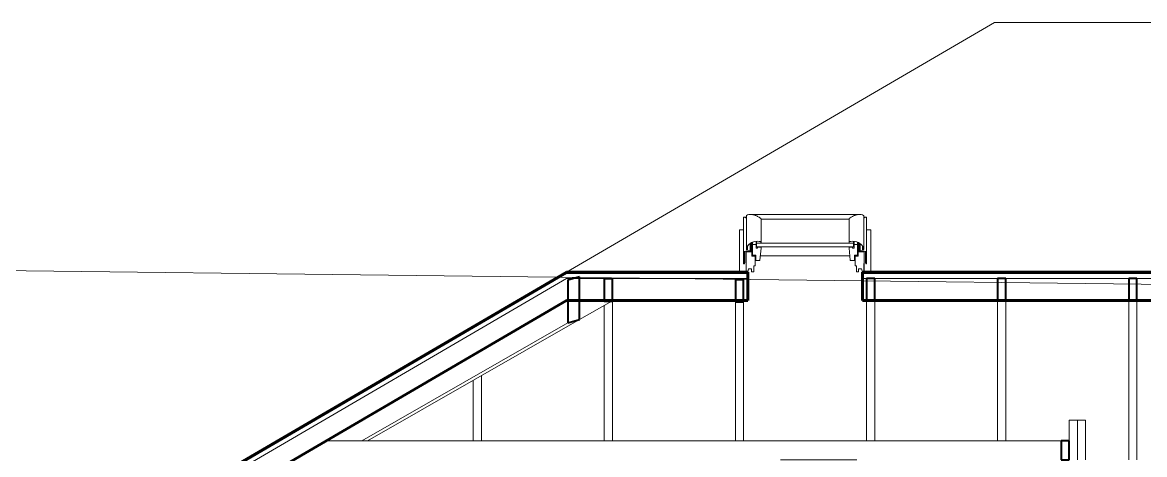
# Model space of a CAD drawing. Header units: inches. Extents: x 94 to 2128, y -110 to 279.
# Drawn here: x 1118.5 to 1323.9, y 196.2 to 275.3 of the extents above; entities that cross this region are included whole.
import ezdxf

# ---------------------------------------------------------------- set-up
doc = ezdxf.new("R2010")
doc.units = ezdxf.units.IN
doc.header["$MEASUREMENT"] = 0
for name, color, linetype, lineweight in [('A-ANNO-SYMB', 150, 'Continuous', 9), ('A-GLAZ', 151, 'Continuous', 18), ('A-ROOF', 132, 'Continuous', 18), ('S-BEAM', 12, 'Continuous', 9)]:
    doc.layers.add(name, color=color, linetype=linetype, lineweight=lineweight)

# ---------------------------------------------------------------- blocks, each defined once
blk = doc.blocks.new('Window-skylight-VELUX_VSE-deck_mounted-electric-venting - C08-1143778-Section - North_South - Looking East - Kitchen _ Stair _ Garage')
at = {"layer": 'A-GLAZ'}
for p, q in [((-410.53, 239.64), (-410.53, 233.33)), ((-409.99, 239.68), (-410.49, 239.68)), ((-409.99, 239.48), (-410.46, 239.67)), ((-410, 239.97), (-410, 234.13)), ((-389.27, 240.19), (-409.27, 240.19)), ((-407.32, 235.1), (-407.32, 239.34)), ((-407.32, 239.29), (-391.22, 239.29)), ((-391.22, 239.34), (-391.22, 235.1)), ((-388.05, 239.68), (-388.55, 239.68)), ((-388.55, 239.48), (-388.08, 239.67)), ((-388.54, 234.13), (-388.54, 239.97)), ((-388.01, 233.33), (-388.01, 239.64)), ((-411.3, 229.74), (-411.3, 237.34)), ((-411.3, 237.34), (-410.52, 237.34)), ((-388.02, 237.34), (-387.24, 237.34)), ((-387.24, 229.74), (-387.24, 237.34)), ((-409.81, 234.36), (-409.81, 233.75)), ((-409.33, 234.81), (-409.33, 233.57)), ((-409.17, 234.93), (-409.17, 233.49)), ((-409.01, 235.02), (-409.01, 233.33)), ((-408.87, 234.68), (-408.87, 235.08)), ((-408.87, 234.68), (-408.87, 232.75)), ((-408.24, 234.68), (-408.87, 234.68)), ((-408.24, 235.25), (-408.24, 234.68)), ((-408.24, 234.02), (-408.24, 234.68)), ((-408.14, 234.9), (-408.14, 235.26)), ((-408.14, 234.9), (-408.14, 234.28)), ((-390.39, 234.9), (-408.14, 234.9)), ((-408.14, 234.28), (-390.39, 234.28)), ((-407.95, 234.19), (-407.95, 234.28)), ((-407.33, 234.19), (-407.95, 234.19)), ((-407.95, 234.19), (-407.95, 234.02)), ((-407.37, 235.22), (-407.37, 235.04)), ((-407.37, 235.04), (-407.34, 235.01)), ((-407.34, 235.01), (-407.34, 235.19)), ((-407.33, 234.28), (-407.33, 234.19)), ((-407.33, 234.02), (-407.33, 234.19)), ((-391.21, 234.19), (-391.21, 234.28)), ((-390.58, 234.19), (-391.21, 234.19)), ((-391.21, 234.19), (-391.21, 234.02)), ((-391.2, 235.19), (-391.2, 235.01)), ((-391.2, 235.01), (-391.17, 235.04)), ((-391.17, 235.04), (-391.17, 235.22)), ((-390.58, 234.28), (-390.58, 234.19)), ((-390.58, 234.02), (-390.58, 234.19)), ((-390.39, 235.26), (-390.39, 234.9)), ((-390.39, 234.28), (-390.39, 234.9)), ((-390.3, 234.68), (-390.3, 235.25)), ((-389.67, 234.68), (-390.3, 234.68)), ((-390.3, 234.68), (-390.3, 234.02)), ((-389.67, 235.08), (-389.67, 234.68)), ((-389.67, 232.75), (-389.67, 234.68)), ((-389.53, 233.33), (-389.53, 235.02)), ((-389.37, 233.49), (-389.37, 234.93)), ((-389.21, 233.57), (-389.21, 234.81)), ((-388.73, 233.75), (-388.73, 234.36)), ((-410.53, 233.33), (-410.53, 231.21)), ((-410.5, 231.21), (-410.5, 233.33)), ((-409.33, 233.57), (-410.46, 233.42)), ((-410.46, 233.39), (-409.34, 233.54)), ((-410.35, 233.4), (-410.35, 231.42)), ((-410.32, 233.41), (-410.32, 231.41)), ((-410.07, 233.33), (-410.07, 233.44)), ((-409.01, 233.33), (-410.07, 233.33)), ((-410.07, 233.33), (-410.07, 231.19)), ((-410, 234.13), (-410, 233.81)), ((-409.97, 233.81), (-409.97, 234.13)), ((-409.81, 233.75), (-409.91, 233.75)), ((-409.91, 233.71), (-409.81, 233.71)), ((-409.81, 233.71), (-409.81, 233.75)), ((-409.34, 233.54), (-409.19, 233.46)), ((-409.17, 233.49), (-409.33, 233.57)), ((-409.19, 233.46), (-409.17, 233.49)), ((-409.01, 232.56), (-409.01, 233.33)), ((-408.42, 232.56), (-409.01, 232.56)), ((-408.87, 232.75), (-408.29, 232.74)), ((-408.42, 232.74), (-408.42, 232.56)), ((-408.42, 230.78), (-408.42, 232.56)), ((-408.29, 232.74), (-408.29, 231.74)), ((-407.95, 234.02), (-408.24, 234.02)), ((-407.53, 231.81), (-407.33, 234.02)), ((-391.21, 234.02), (-391.01, 231.81)), ((-390.3, 234.02), (-390.58, 234.02)), ((-390.25, 232.74), (-389.67, 232.75)), ((-390.25, 231.74), (-390.25, 232.74)), ((-390.12, 232.56), (-390.12, 232.74)), ((-389.53, 232.56), (-390.12, 232.56)), ((-390.12, 232.56), (-390.12, 230.78)), ((-388.47, 233.33), (-389.53, 233.33)), ((-389.53, 233.33), (-389.53, 232.56)), ((-389.21, 233.57), (-389.37, 233.49)), ((-389.37, 233.49), (-389.35, 233.46)), ((-389.35, 233.46), (-389.2, 233.54)), ((-388.08, 233.42), (-389.21, 233.57)), ((-389.2, 233.54), (-388.08, 233.39)), ((-388.63, 233.75), (-388.73, 233.75)), ((-388.73, 233.75), (-388.73, 233.71)), ((-388.73, 233.71), (-388.63, 233.71)), ((-388.57, 234.13), (-388.57, 233.81)), ((-388.54, 233.81), (-388.54, 234.13)), ((-388.47, 233.44), (-388.47, 233.33)), ((-388.47, 231.19), (-388.47, 233.33)), ((-388.22, 231.41), (-388.22, 233.41)), ((-388.19, 231.42), (-388.19, 233.4)), ((-388.04, 233.33), (-388.04, 231.21)), ((-388.01, 231.21), (-388.01, 233.33)), ((-410.35, 231.42), (-410.4, 231.2)), ((-410.37, 231.19), (-410.32, 231.41)), ((-410.32, 231.41), (-410.35, 231.42)), ((-410.07, 231.19), (-410.04, 231.19)), ((-410.07, 231.19), (-410.07, 229.74)), ((-410.04, 231.19), (-410.07, 231.19)), ((-410.04, 231.19), (-410.04, 229.64)), ((-410.04, 229.64), (-410.04, 231.19)), ((-409.77, 229.64), (-409.6, 230.21)), ((-409.6, 230.21), (-409.08, 230.21)), ((-409.08, 230.21), (-409.08, 229.68)), ((-408.66, 229.68), (-408.66, 230.78)), ((-408.66, 230.78), (-408.42, 230.78)), ((-408.29, 231.74), (-407.6, 231.74)), ((-407.6, 231.74), (-407.53, 231.81)), ((-391.01, 231.81), (-390.94, 231.74)), ((-390.94, 231.74), (-390.25, 231.74)), ((-390.12, 230.78), (-389.88, 230.78)), ((-389.88, 230.78), (-389.88, 229.68)), ((-389.46, 229.68), (-389.46, 230.21)), ((-389.46, 230.21), (-388.94, 230.21)), ((-388.94, 230.21), (-388.77, 229.64)), ((-388.5, 229.64), (-388.5, 231.19)), ((-388.5, 231.19), (-388.47, 231.19)), ((-388.47, 231.19), (-388.5, 231.19)), ((-388.5, 231.19), (-388.5, 229.64)), ((-388.47, 229.74), (-388.47, 231.19)), ((-388.19, 231.42), (-388.22, 231.41)), ((-388.22, 231.41), (-388.17, 231.19)), ((-388.14, 231.2), (-388.19, 231.42)), ((-410.07, 229.74), (-411.3, 229.74)), ((-411.3, 229.74), (-411.3, 229.64)), ((-411.3, 229.64), (-410.04, 229.64)), ((-410.04, 229.64), (-409.77, 229.64)), ((-409.08, 229.68), (-408.66, 229.68)), ((-389.88, 229.68), (-389.46, 229.68)), ((-388.77, 229.64), (-388.5, 229.64)), ((-388.5, 229.64), (-387.24, 229.64)), ((-387.24, 229.74), (-388.47, 229.74)), ((-387.24, 229.64), (-387.24, 229.74))]:
    blk.add_line(p, q, dxfattribs=at)
at = {"layer": 'A-GLAZ', "flags": 128}
for points in [[(-409.97, 234.22), (-409.99, 234.19), (-409.99, 234.16), (-410, 234.13)], [(-407.41, 235.24), (-407.98, 235.32), (-408.54, 235.25), (-409.08, 235.03), (-409.57, 234.69), (-409.97, 234.22)], [(-409.97, 234.13), (-409.96, 234.16), (-409.96, 234.18), (-409.95, 234.2)], [(-409.95, 234.2), (-409.55, 234.66), (-409.07, 235), (-408.54, 235.21), (-407.98, 235.28), (-407.42, 235.2)], [(-407.42, 235.2), (-407.4, 235.2), (-407.38, 235.18), (-407.37, 235.17), (-407.36, 235.15), (-407.35, 235.12), (-407.35, 235.1), (-407.35, 235.08), (-407.36, 235.06), (-407.37, 235.04)], [(-407.34, 235.01), (-407.33, 235.04), (-407.32, 235.07), (-407.32, 235.1), (-407.32, 235.13), (-407.33, 235.16), (-407.34, 235.19), (-407.36, 235.21), (-407.38, 235.23), (-407.41, 235.24)], [(-391.13, 235.24), (-391.16, 235.23), (-391.18, 235.21), (-391.2, 235.19), (-391.21, 235.16), (-391.22, 235.13), (-391.22, 235.1), (-391.22, 235.07), (-391.21, 235.04), (-391.2, 235.01)], [(-391.17, 235.04), (-391.18, 235.06), (-391.19, 235.08), (-391.19, 235.1), (-391.19, 235.12), (-391.18, 235.15), (-391.17, 235.17), (-391.16, 235.18), (-391.14, 235.2), (-391.12, 235.2)], [(-388.57, 234.22), (-388.97, 234.69), (-389.46, 235.03), (-390, 235.25), (-390.56, 235.32), (-391.13, 235.24)], [(-391.12, 235.2), (-390.56, 235.28), (-390, 235.21), (-389.47, 235), (-388.99, 234.66), (-388.59, 234.2)], [(-388.59, 234.2), (-388.58, 234.18), (-388.58, 234.16), (-388.57, 234.13)], [(-388.54, 234.13), (-388.55, 234.16), (-388.55, 234.19), (-388.57, 234.22)], [(-410.46, 233.42), (-410.48, 233.42), (-410.5, 233.41), (-410.51, 233.39), (-410.52, 233.38), (-410.53, 233.35), (-410.53, 233.33)], [(-410.5, 233.33), (-410.5, 233.35), (-410.5, 233.36), (-410.49, 233.37), (-410.48, 233.38), (-410.47, 233.39), (-410.46, 233.39)], [(-410, 233.81), (-410, 233.79), (-409.99, 233.77), (-409.98, 233.75), (-409.97, 233.73), (-409.95, 233.72), (-409.93, 233.71), (-409.91, 233.71)], [(-409.91, 233.75), (-409.93, 233.75), (-409.94, 233.75), (-409.95, 233.76), (-409.95, 233.77), (-409.96, 233.78), (-409.96, 233.79), (-409.97, 233.81)], [(-388.57, 233.81), (-388.58, 233.79), (-388.58, 233.78), (-388.59, 233.77), (-388.59, 233.76), (-388.6, 233.75), (-388.61, 233.75), (-388.63, 233.75)], [(-388.63, 233.71), (-388.61, 233.71), (-388.59, 233.72), (-388.57, 233.73), (-388.56, 233.75), (-388.55, 233.77), (-388.54, 233.79), (-388.54, 233.81)], [(-388.01, 233.33), (-388.01, 233.35), (-388.02, 233.38), (-388.03, 233.39), (-388.04, 233.41), (-388.06, 233.42), (-388.08, 233.42)], [(-388.08, 233.39), (-388.07, 233.39), (-388.06, 233.38), (-388.05, 233.37), (-388.04, 233.36), (-388.04, 233.35), (-388.04, 233.33)], [(-410.53, 231.21), (-410.53, 231.19), (-410.52, 231.17), (-410.51, 231.15), (-410.5, 231.13), (-410.48, 231.12), (-410.46, 231.12), (-410.44, 231.12), (-410.42, 231.12), (-410.4, 231.13), (-410.39, 231.15), (-410.37, 231.17), (-410.37, 231.19)], [(-410.4, 231.2), (-410.4, 231.19), (-410.41, 231.17), (-410.42, 231.16), (-410.43, 231.16), (-410.44, 231.15), (-410.45, 231.15), (-410.47, 231.16), (-410.48, 231.16), (-410.49, 231.17), (-410.5, 231.19), (-410.5, 231.2), (-410.5, 231.21)], [(-388.17, 231.19), (-388.17, 231.17), (-388.15, 231.15), (-388.14, 231.13), (-388.12, 231.12), (-388.1, 231.12), (-388.08, 231.12), (-388.06, 231.12), (-388.04, 231.13), (-388.03, 231.15), (-388.02, 231.17), (-388.01, 231.19), (-388.01, 231.21)], [(-388.04, 231.21), (-388.04, 231.2), (-388.04, 231.19), (-388.05, 231.17), (-388.06, 231.16), (-388.07, 231.16), (-388.09, 231.15), (-388.1, 231.15), (-388.11, 231.16), (-388.12, 231.16), (-388.13, 231.17), (-388.14, 231.19), (-388.14, 231.2)]]:
    blk.add_lwpolyline(points, dxfattribs=at)
at = {"layer": 'A-GLAZ'}
for points, knots in [([(-410.46, 239.67), (-410.47, 239.67), (-410.48, 239.68), (-410.49, 239.68), (-410.5, 239.68), (-410.51, 239.68), (-410.51, 239.67), (-410.52, 239.67), (-410.52, 239.66), (-410.53, 239.65), (-410.53, 239.64), (-410.53, 239.64)], [0, 0, 0, 0, 0.166667, 0.25, 0.333333, 0.416667, 0.5, 0.583333, 0.666667, 0.833333, 1, 1, 1, 1]), ([(-407.41, 239.49), (-407.6, 239.62), (-407.98, 239.85), (-408.45, 240.05), (-408.82, 240.14), (-409.17, 240.2), (-409.58, 240.18), (-409.85, 240.09), (-409.97, 240.02)], [0, 0, 0, 0, 0.2, 0.4, 0.5, 0.6, 0.8, 1, 1, 1, 1]), ([(-407.32, 239.34), (-407.32, 239.34), (-407.32, 239.35), (-407.32, 239.37), (-407.33, 239.39), (-407.34, 239.41), (-407.34, 239.42), (-407.36, 239.44), (-407.37, 239.45), (-407.39, 239.47), (-407.4, 239.48), (-407.41, 239.49)], [0.3414668, 0.3414668, 0.3414668, 0.3414668, 0.375, 0.5, 0.5625, 0.625, 0.6875, 0.75, 0.8125, 0.875, 1, 1, 1, 1]), ([(-391.22, 239.34), (-391.22, 239.34), (-391.22, 239.35), (-391.22, 239.37), (-391.21, 239.39), (-391.2, 239.41), (-391.2, 239.42), (-391.18, 239.44), (-391.17, 239.45), (-391.15, 239.47), (-391.14, 239.48), (-391.13, 239.49)], [0.3414668, 0.3414668, 0.3414668, 0.3414668, 0.375, 0.5, 0.5625, 0.625, 0.6875, 0.75, 0.8125, 0.875, 1, 1, 1, 1]), ([(-391.13, 239.49), (-390.94, 239.62), (-390.57, 239.85), (-390.09, 240.05), (-389.72, 240.14), (-389.37, 240.2), (-388.96, 240.18), (-388.69, 240.09), (-388.57, 240.02)], [0, 0, 0, 0, 0.2, 0.4, 0.5, 0.6, 0.8, 1, 1, 1, 1]), ([(-388.08, 239.67), (-388.07, 239.67), (-388.06, 239.68), (-388.05, 239.68), (-388.04, 239.68), (-388.03, 239.68), (-388.03, 239.67), (-388.02, 239.67), (-388.02, 239.66), (-388.01, 239.65), (-388.01, 239.64), (-388.01, 239.64)], [0, 0, 0, 0, 0.166667, 0.25, 0.333333, 0.416667, 0.5, 0.583333, 0.666667, 0.833333, 1, 1, 1, 1])]:
    blk.add_open_spline(points, degree=3, knots=knots, dxfattribs=at)
for points in [[(-409.97, 240.02), (-409.98, 240.01), (-409.99, 240.01), (-410, 239.99), (-410, 239.97), (-410, 239.97)], [(-388.57, 240.02), (-388.56, 240.01), (-388.55, 240.01), (-388.54, 239.99), (-388.54, 239.97), (-388.54, 239.97)]]:
    blk.add_open_spline(points, degree=3, dxfattribs=at)
blk = doc.blocks.new('Dimension Lumber - 2x4-1012730-Section - North_South - Looking East - Kitchen _ Stair _ Garage')
at = {"layer": 'S-BEAM'}
for p, q in [((-486.94, 198.75), (-352.41, 198.75)), ((-389.78, 195.25), (-403.78, 195.25))]:
    blk.add_line(p, q, dxfattribs=at)
blk = doc.blocks.new('Dimension Lumber - 2x8-1012677-Section - North_South - Looking East - Kitchen _ Stair _ Garage')
at = {"layer": 'S-BEAM'}
for p, q in [((-350.91, 202.5), (-350.91, 198.75)), ((-349.41, 202.5), (-350.91, 202.5)), ((-349.41, 195.25), (-349.41, 202.5))]:
    blk.add_line(p, q, dxfattribs=at)
blk = doc.blocks.new('Dimension Lumber - 2x4-585825-Section - North_South - Looking East - Kitchen _ Stair _ Garage')
at = {"layer": 'S-BEAM', "lineweight": 40}
for p, q in [((-328.51, 198.75), (-330.01, 198.75)), ((-330.01, 198.75), (-330.01, 195.25)), ((-328.51, 195.25), (-328.51, 198.75)), ((-330.01, 195.25), (-328.51, 195.25))]:
    blk.add_line(p, q, dxfattribs=at)
blk = doc.blocks.new('Dimension Lumber - 2x8-V27-Section - North_South - Looking East - Kitchen _ Stair _ Garage')
at = {"layer": 'S-BEAM'}
for p, q in [((-349.41, 202.5), (-349.41, 195.25)), ((-347.91, 202.5), (-349.41, 202.5)), ((-347.91, 195.25), (-347.91, 202.5))]:
    blk.add_line(p, q, dxfattribs=at)
blk = doc.blocks.new('Dimension Lumber - 2x4-1293307-Section - North_South - Looking East - Kitchen _ Stair _ Garage')
at = {"layer": 'S-BEAM'}
for p, q in [((-460.02, 209.82), (-460.02, 198.75)), ((-458.52, 210.68), (-458.52, 198.75))]:
    blk.add_line(p, q, dxfattribs=at)
blk = doc.blocks.new('Dimension Lumber - 2x4-1293308-Section - North_South - Looking East - Kitchen _ Stair _ Garage')
at = {"layer": 'S-BEAM'}
for p, q in [((-434.52, 224.34), (-434.52, 198.75)), ((-436.02, 223.54), (-436.02, 198.75))]:
    blk.add_line(p, q, dxfattribs=at)
blk = doc.blocks.new('Dimension Lumber - 2x4-1288669-Section - North_South - Looking East - Kitchen _ Stair _ Garage')
at = {"layer": 'S-BEAM'}
for p, q in [((-412.02, 224.17), (-412.02, 198.75)), ((-410.52, 224.17), (-410.52, 198.75))]:
    blk.add_line(p, q, dxfattribs=at)
blk = doc.blocks.new('Dimension Lumber - 2x4-1288670-Section - North_South - Looking East - Kitchen _ Stair _ Garage')
at = {"layer": 'S-BEAM'}
for p, q in [((-388.02, 224.43), (-388.02, 198.75)), ((-386.52, 224.43), (-386.52, 198.75))]:
    blk.add_line(p, q, dxfattribs=at)
blk = doc.blocks.new('Dimension Lumber - 2x4-1288671-Section - North_South - Looking East - Kitchen _ Stair _ Garage')
at = {"layer": 'S-BEAM'}
for p, q in [((-364.02, 224.43), (-364.02, 198.75)), ((-362.52, 224.43), (-362.52, 198.75))]:
    blk.add_line(p, q, dxfattribs=at)
blk = doc.blocks.new('Dimension Lumber - 2x4-V45-Section - North_South - Looking East - Kitchen _ Stair _ Garage')
at = {"layer": 'S-BEAM'}
for p, q in [((-340.02, 224.43), (-340.02, 195.25)), ((-338.52, 224.43), (-338.52, 195.25))]:
    blk.add_line(p, q, dxfattribs=at)
blk = doc.blocks.new('Dimension Lumber - 2x4-1290583-Section - North_South - Looking East - Kitchen _ Stair _ Garage')
at = {"layer": 'S-BEAM', "lineweight": 40}
for p, q in [((-434.52, 228.39), (-436.02, 228.39)), ((-436.02, 228.39), (-436.02, 224.34)), ((-434.52, 224.34), (-434.52, 228.39)), ((-436.02, 224.34), (-434.52, 224.34))]:
    blk.add_line(p, q, dxfattribs=at)
blk = doc.blocks.new('Dimension Lumber - 2x4-1290584-Section - North_South - Looking East - Kitchen _ Stair _ Garage')
at = {"layer": 'S-BEAM', "lineweight": 40}
for p, q in [((-410.52, 228.21), (-412.02, 228.21)), ((-412.02, 228.21), (-412.02, 224.17)), ((-410.52, 224.17), (-410.52, 228.21)), ((-412.02, 224.17), (-410.52, 224.17))]:
    blk.add_line(p, q, dxfattribs=at)
blk = doc.blocks.new('Dimension Lumber - 2x4-V47-Section - North_South - Looking East - Kitchen _ Stair _ Garage')
at = {"layer": 'S-BEAM', "lineweight": 40}
for p, q in [((-386.52, 228.48), (-388.02, 228.48)), ((-388.02, 228.48), (-388.02, 224.43)), ((-386.52, 224.43), (-386.52, 228.48)), ((-388.02, 224.43), (-386.52, 224.43))]:
    blk.add_line(p, q, dxfattribs=at)
blk = doc.blocks.new('Dimension Lumber - 2x4-V48-Section - North_South - Looking East - Kitchen _ Stair _ Garage')
at = {"layer": 'S-BEAM', "lineweight": 40}
for p, q in [((-362.52, 228.48), (-364.02, 228.48)), ((-364.02, 228.48), (-364.02, 224.43)), ((-362.52, 224.43), (-362.52, 228.48)), ((-364.02, 224.43), (-362.52, 224.43))]:
    blk.add_line(p, q, dxfattribs=at)
blk = doc.blocks.new('Dimension Lumber - 2x4-1290585-Section - North_South - Looking East - Kitchen _ Stair _ Garage')
at = {"layer": 'S-BEAM', "lineweight": 40}
for p, q in [((-338.52, 228.48), (-340.02, 228.48)), ((-340.02, 228.48), (-340.02, 224.43)), ((-338.52, 224.43), (-338.52, 228.48)), ((-340.02, 224.43), (-338.52, 224.43))]:
    blk.add_line(p, q, dxfattribs=at)
blk = doc.blocks.new('Dimension Lumber - 2x8-V49-Section - North_South - Looking East - Kitchen _ Stair _ Garage')
at = {"layer": 'S-BEAM'}
for p, q in [((-480.43, 198.75), (-442.69, 220.34)), ((-479.37, 198.75), (-440.57, 220.94)), ((-515.41, 178.75), (-497.97, 188.72)), ((-514.35, 178.75), (-497.97, 188.11)), ((-517.7, 178.75), (-518.17, 180.4))]:
    blk.add_line(p, q, dxfattribs=at)
blk = doc.blocks.new('Dimension Lumber - 2x8-1285095-Section - North_South - Looking East - Kitchen _ Stair _ Garage')
at = {"layer": 'S-BEAM', "lineweight": 40}
for p, q in [((-440.57, 228.76), (-442.69, 228.16)), ((-442.69, 228.16), (-442.69, 220.34)), ((-440.57, 220.94), (-440.57, 228.76)), ((-442.69, 220.34), (-440.57, 220.94))]:
    blk.add_line(p, q, dxfattribs=at)
at = {"layer": 'S-BEAM'}
for p, q in [((-434.62, 224.34), (-440.57, 220.94)), ((-434.47, 224.43), (-434.52, 224.4))]:
    blk.add_line(p, q, dxfattribs=at)

msp = doc.modelspace()

# ---------------------------------------------------------------- linework, layer by layer
at = {"layer": 'A-ANNO-SYMB'}
msp.add_line((1955.00543, 219.77256), (1092.64851, 230.20941), dxfattribs=at)
at = {"layer": 'A-ROOF'}
for p, q in [((1218.09316, 229.63873), (1296.41434, 275.32608)), ((1574.10184, 275.32608), (1296.41434, 275.32608)), ((1252.59052, 232.61161), (1252.72083, 232.61161)), ((1253.54935, 232.61161), (1269.9339, 232.61161)), ((1270.76242, 232.61161), (1270.89274, 232.61161)), ((1135.03934, 180.90124), (1218.09316, 229.3493)), ((1135.03934, 180.03296), (1218.09316, 228.48102)), ((1218.09316, 229.3493), (1251.24163, 229.3493)), ((1218.09316, 228.48102), (1251.24163, 228.48102)), ((1272.24163, 229.3493), (1491.24163, 229.3493)), ((1272.24163, 228.48102), (1491.24163, 228.48102))]:
    msp.add_line(p, q, dxfattribs=at)
at = {"layer": 'A-ROOF', "lineweight": 60}
for p, q in [((1218.09316, 229.63873), (1135.03934, 181.19066)), ((1251.24163, 229.63873), (1218.09316, 229.63873)), ((1251.24163, 224.42906), (1251.24163, 229.63873)), ((1491.24163, 229.63873), (1272.24163, 229.63873)), ((1272.24163, 229.63873), (1272.24163, 224.42906)), ((1135.03934, 175.981), (1218.09316, 224.42906)), ((1218.09316, 224.42906), (1251.24163, 224.42906)), ((1272.24163, 224.42906), (1491.24163, 224.42906))]:
    msp.add_line(p, q, dxfattribs=at)

# ---------------------------------------------------------------- block references
at = {"layer": 'A-GLAZ'}
msp.add_blockref('Window-skylight-VELUX_VSE-deck_mounted-electric-venting - C08-1143778-Section - North_South - Looking East - Kitchen _ Stair _ Garage', (1661.01157, 0), dxfattribs=at)
at = {"layer": 'S-BEAM'}
for name, p in [('Dimension Lumber - 2x8-1285095-Section - North_South - Looking East - Kitchen _ Stair _ Garage', (1661.01157, 0)), ('Dimension Lumber - 2x4-1290583-Section - North_South - Looking East - Kitchen _ Stair _ Garage', (1661.01157, 0)), ('Dimension Lumber - 2x4-1290584-Section - North_South - Looking East - Kitchen _ Stair _ Garage', (1661.01157, 0)), ('Dimension Lumber - 2x4-V47-Section - North_South - Looking East - Kitchen _ Stair _ Garage', (1661.01157, 0)), ('Dimension Lumber - 2x4-V48-Section - North_South - Looking East - Kitchen _ Stair _ Garage', (1661.01157, 0)), ('Dimension Lumber - 2x4-1290585-Section - North_South - Looking East - Kitchen _ Stair _ Garage', (1661.01157, 0)), ('Dimension Lumber - 2x4-1293308-Section - North_South - Looking East - Kitchen _ Stair _ Garage', (1661.01157, 0)), ('Dimension Lumber - 2x4-1288669-Section - North_South - Looking East - Kitchen _ Stair _ Garage', (1661.01157, 0)), ('Dimension Lumber - 2x4-1288670-Section - North_South - Looking East - Kitchen _ Stair _ Garage', (1661.01157, 0)), ('Dimension Lumber - 2x4-1288671-Section - North_South - Looking East - Kitchen _ Stair _ Garage', (1661.01157, 0)), ('Dimension Lumber - 2x4-V45-Section - North_South - Looking East - Kitchen _ Stair _ Garage', (1661.01157, 0)), ('Dimension Lumber - 2x8-V49-Section - North_South - Looking East - Kitchen _ Stair _ Garage', (1661.01157, 0)), ('Dimension Lumber - 2x4-1293307-Section - North_South - Looking East - Kitchen _ Stair _ Garage', (1661.01157, 0)), ('Dimension Lumber - 2x8-1012677-Section - North_South - Looking East - Kitchen _ Stair _ Garage', (1661.01157, 0)), ('Dimension Lumber - 2x8-V27-Section - North_South - Looking East - Kitchen _ Stair _ Garage', (1661.01157, 0)), ('Dimension Lumber - 2x4-1012730-Section - North_South - Looking East - Kitchen _ Stair _ Garage', (1661.01157, 0)), ('Dimension Lumber - 2x4-585825-Section - North_South - Looking East - Kitchen _ Stair _ Garage', (1638.61515, 0))]:
    msp.add_blockref(name, p, dxfattribs=at)

doc.saveas('drawing.dxf')
